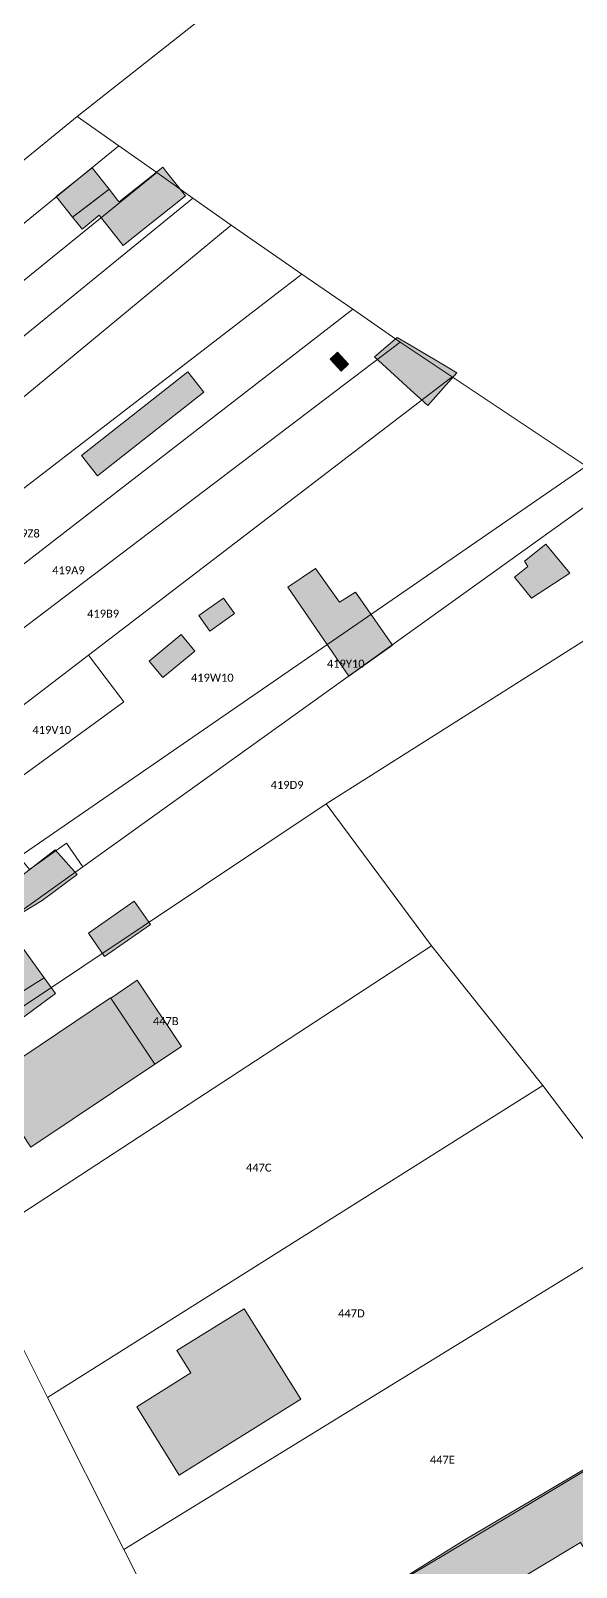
# Model space of a CAD drawing. Header units: metres. Extents: x 113120 to 240396, y 120329 to 242116.
# Drawn here: x 120541.1 to 120595.7, y 121321.2 to 121474.9 of the extents above; entities that cross this region are included whole.
import ezdxf

# ---------------------------------------------------------------- set-up
doc = ezdxf.new("R2010")
doc.units = ezdxf.units.M
doc.header["$LTSCALE"] = 3
for name, color, linetype, lineweight in [('Bpn_CaPa', 78, 'Continuous', 0), ('Bpn_ReBu', 4, 'Continuous', 0), ('Bpt_CaNu', 7, 'Continuous', 0), ('Hachure bâtiment', 11, 'Continuous', 0)]:
    doc.layers.add(name, color=color, linetype=linetype, lineweight=lineweight)
doc.styles.add('Legend', font='')
doc.styles.get('Legend').set_extended_font_data('Calibri')

msp = doc.modelspace()

# ---------------------------------------------------------------- hatches: boundary and pattern name
at = {"layer": 'Hachure bâtiment'}
h = msp.add_hatch(color=256, dxfattribs=at)
h.dxf.hatch_style = 1
h.paths.add_polyline_path([(120545.28, 121456.2), (120543.63, 121458.27), (120547.23, 121461.14), (120548.93, 121459)])
h = msp.add_hatch(color=256, dxfattribs=at)
h.dxf.hatch_style = 1
h.paths.add_polyline_path([(120547.95, 121456.4), (120547.18, 121455.78), (120546.22, 121455.02), (120546.12, 121455.14), (120545.28, 121456.2), (120547.03, 121457.55), (120548.93, 121459), (120549.82, 121457.88), (120549.94, 121457.74), (120552.67, 121459.91), (120554.3, 121461.21), (120554.72, 121460.68), (120556.58, 121458.35), (120554.95, 121457.05), (120552.21, 121454.88), (120550.34, 121453.39), (120548.31, 121455.95), (120548.07, 121456.25)])
h = msp.add_hatch(color=256, dxfattribs=at)
h.dxf.hatch_style = 1
h.paths.add_polyline_path([(120583.7, 121440.66), (120580.83, 121437.37), (120579.09, 121438.96), (120575.49, 121442.26), (120577.75, 121444.18), (120579.17, 121443.35), (120582.45, 121441.4)])
h = msp.add_hatch(color=256, dxfattribs=at)
h.dxf.hatch_style = 1
h.paths.add_polyline_path([(120572.89, 121441.52), (120572.14, 121440.82), (120571.04, 121442), (120571.79, 121442.7)])
h = msp.add_hatch(color=256, dxfattribs=at)
h.dxf.hatch_style = 1
h.paths.add_polyline_path([(120546.17, 121432.38), (120556.8, 121440.75), (120558.4, 121438.72), (120547.77, 121430.34)])
h = msp.add_hatch(color=256, dxfattribs=at)
h.dxf.hatch_style = 1
h.paths.add_polyline_path([(120595.02, 121420.62), (120591.19, 121418.13), (120589.5, 121420.22), (120590.82, 121421.3), (120590.5, 121421.83), (120592.61, 121423.51)])
h = msp.add_hatch(color=256, dxfattribs=at)
h.dxf.hatch_style = 1
h.paths.add_polyline_path([(120571.99, 121417.73), (120573.59, 121418.72), (120577.29, 121413.43), (120572.92, 121410.32), (120566.82, 121419.23), (120569.57, 121421.1)])
h = msp.add_hatch(color=256, dxfattribs=at)
h.dxf.hatch_style = 1
h.paths.add_polyline_path([(120561.49, 121416.6), (120559, 121414.83), (120557.9, 121416.4), (120560.39, 121418.13)])
h = msp.add_hatch(color=256, dxfattribs=at)
h.dxf.hatch_style = 1
h.paths.add_polyline_path([(120557.5, 121412.83), (120554.3, 121410.18), (120552.94, 121411.83), (120556.14, 121414.48)])
h = msp.add_hatch(color=256, dxfattribs=at)
h.dxf.hatch_style = 1
h.paths.add_polyline_path([(120542.43, 121380.17), (120537.03, 121376.8), (120530.69, 121373.28), (120529.85, 121374.45), (120527.21, 121378.09), (120525.7, 121380.17), (120530.56, 121383.37), (120537.04, 121387.68), (120538.58, 121388.7), (120539.78, 121390.05), (120539.86, 121390.14), (120543.53, 121392.96), (120545.74, 121390.48), (120542.24, 121387.9), (120538.5, 121385.64)])
h = msp.add_hatch(color=256, dxfattribs=at)
h.dxf.hatch_style = 1
h.paths.add_polyline_path([(120546.86, 121384.61), (120551.45, 121387.81), (120553.07, 121385.48), (120548.48, 121382.29)])
h = msp.add_hatch(color=256, dxfattribs=at)
h.dxf.hatch_style = 1
h.paths.add_polyline_path([(120542.43, 121380.17), (120543.56, 121378.59), (120538.48, 121374.83), (120537.03, 121376.8)], flags=17)
h = msp.add_hatch(color=256, dxfattribs=at)
h.dxf.hatch_style = 1
h.paths.add_polyline_path([(120553.52, 121371.53), (120549.09, 121378.13), (120551.75, 121379.92), (120556.18, 121373.31)])
h = msp.add_hatch(color=256, dxfattribs=at)
h.dxf.hatch_style = 1
h.paths.add_polyline_path([(120549.09, 121378.13), (120553.52, 121371.53), (120541.11, 121363.24), (120536.69, 121369.85), (120549.07, 121378.15)])
h = msp.add_hatch(color=256, dxfattribs=at)
h.dxf.hatch_style = 1
h.paths.add_polyline_path([(120568.12, 121338.02), (120555.94, 121330.42), (120551.69, 121337.28), (120557.12, 121340.67), (120555.72, 121342.9), (120562.44, 121347.08)])
h = msp.add_hatch(color=256, dxfattribs=at)
h.dxf.hatch_style = 1
h.paths.add_polyline_path([(120586.67, 121318.04), (120588.78, 121319.31), (120590.57, 121320.38), (120592.84, 121316.58), (120588.93, 121314.24)], flags=16)
h.paths.add_polyline_path([(120619.42, 121326.33), (120601.17, 121315.37), (120596.09, 121323.7), (120575.02, 121311.03), (120576.29, 121308.78), (120571.69, 121306.02), (120572.4, 121304.77), (120570.66, 121303.66), (120569.07, 121306.77), (120570.64, 121307.63), (120567.26, 121313.5), (120572.11, 121316.24), (120584.45, 121323.94), (120611.11, 121339.65), (120611.35, 121339.69)])

# ---------------------------------------------------------------- linework, layer by layer
at = {"layer": 'Bpn_CaPa'}
for points in [[(120608.96, 121421.8), (120599.52, 121429.43), (120596.67, 121431.33), (120583.26, 121440.26), (120578.06, 121443.72), (120573.3, 121447), (120568.22, 121450.52), (120561.14, 121455.43), (120557.3, 121458.12), (120553.69, 121460.67), (120549.89, 121463.33), (120545.72, 121466.27), (120558, 121475.96), (120615.64, 121521.72), (120623.89, 121528.43), (120628.8, 121525.02), (120631.97, 121522.83), (120635.01, 121520.72), (120637.59, 121524.56), (120663.14, 121505.94), (120861.55, 121361.52), (120749.81, 121325.25), (120608.96, 121421.8)], [(120558, 121475.96), (120545.72, 121466.27), (120504.71, 121432.8), (120503.17, 121434.62), (120500.68, 121432.61), (120496.59, 121434.02), (120486.84, 121425.99), (120484.29, 121429.32), (120489.37, 121433.48), (120494.1, 121437.4), (120490.63, 121441.21), (120494.91, 121444.71), (120548.94, 121487.55), (120558, 121475.96)], [(120492.4, 121416.83), (120489.67, 121420.63), (120490.7, 121421.5), (120500.33, 121429.27), (120502.3, 121430.86), (120504.71, 121432.8), (120545.72, 121466.27), (120549.89, 121463.33), (120514.43, 121434.41), (120505.2, 121427.03), (120492.4, 121416.83)], [(120492.4, 121416.83), (120505.2, 121427.03), (120514.43, 121434.41), (120549.89, 121463.33), (120553.69, 121460.67), (120510.34, 121425.53), (120507.94, 121423.9), (120496.77, 121414.42), (120495.02, 121413.2), (120492.4, 121416.83)], [(120496.77, 121414.42), (120507.94, 121423.9), (120510.34, 121425.53), (120553.69, 121460.67), (120557.3, 121458.12), (120514.12, 121422.92), (120513, 121422.03), (120506.59, 121417.27), (120499.03, 121411.4), (120496.77, 121414.42)], [(120561.14, 121455.43), (120516.92, 121418.86), (120512.21, 121415.1), (120509.74, 121413.3), (120501.98, 121407.47), (120499.03, 121411.4), (120506.59, 121417.27), (120513, 121422.03), (120514.12, 121422.92), (120557.3, 121458.12), (120561.14, 121455.43)], [(120568.22, 121450.52), (120520.45, 121413.8), (120516.56, 121410.87), (120513.6, 121408.42), (120505.72, 121402.48), (120501.98, 121407.47), (120509.74, 121413.3), (120512.21, 121415.1), (120516.92, 121418.86), (120561.14, 121455.43), (120568.22, 121450.52)], [(120568.22, 121450.52), (120573.3, 121447), (120526, 121410.42), (120517.22, 121403.78), (120509.13, 121397.85), (120505.72, 121402.48), (120513.6, 121408.42), (120516.56, 121410.87), (120520.45, 121413.8), (120568.22, 121450.52)], [(120512.17, 121394.02), (120509.13, 121397.85), (120517.22, 121403.78), (120526, 121410.42), (120573.3, 121447), (120578.06, 121443.72), (120528.64, 121406.27), (120520.22, 121399.78), (120512.17, 121394.02)], [(120525.88, 121396.36), (120518.3, 121390.53), (120515.82, 121388.62), (120512.17, 121394.02), (120520.22, 121399.78), (120528.64, 121406.27), (120578.06, 121443.72), (120583.26, 121440.26), (120546.86, 121412.43), (120531.99, 121401.06), (120531.58, 121400.75), (120525.88, 121396.36)], [(120535.16, 121396.64), (120550.42, 121407.76), (120546.86, 121412.43), (120583.26, 121440.26), (120596.67, 121431.33), (120539.93, 121392.25), (120538.86, 121391.61), (120524.99, 121381.57), (120521.8, 121379.26), (120519.02, 121383.88), (120521.57, 121386.03), (120535.16, 121396.64)], [(120539.93, 121392.25), (120596.67, 121431.33), (120599.52, 121429.43), (120546.3, 121391.26), (120544.67, 121393.61), (120540.96, 121391), (120539.93, 121392.25)], [(120608.96, 121421.8), (120570.65, 121397.55), (120540.06, 121377.11), (120527.48, 121368.66), (120526.12, 121370.87), (120530.64, 121373.78), (120527.45, 121378.17), (120534.99, 121383.18), (120546.3, 121391.26), (120599.52, 121429.43), (120608.96, 121421.8)], [(120608.96, 121421.8), (120660.15, 121368.75), (120612.89, 121340.7), (120602.99, 121355.28), (120592.32, 121369.4), (120581.18, 121383.35), (120570.65, 121397.55), (120608.96, 121421.8)], [(120535.16, 121396.64), (120531.99, 121401.06), (120546.86, 121412.43), (120550.42, 121407.76), (120535.16, 121396.64)], [(120527.48, 121368.66), (120540.06, 121377.11), (120570.65, 121397.55), (120581.18, 121383.35), (120535.18, 121353.32), (120527.48, 121368.66)], [(120546.3, 121391.26), (120534.99, 121383.18), (120527.45, 121378.17), (120524.99, 121381.57), (120538.86, 121391.61), (120539.93, 121392.25), (120540.96, 121391), (120544.67, 121393.61), (120546.3, 121391.26)], [(120581.18, 121383.35), (120592.32, 121369.4), (120542.78, 121338.2), (120535.18, 121353.32), (120581.18, 121383.35)], [(120602.99, 121355.28), (120550.41, 121323.01), (120542.78, 121338.2), (120592.32, 121369.4), (120602.99, 121355.28)], [(120558.02, 121307.87), (120550.41, 121323.01), (120602.99, 121355.28), (120612.89, 121340.7), (120593.55, 121329.1), (120591.21, 121327.71), (120584.65, 121323.77), (120571.86, 121316.13), (120567.28, 121313.41), (120558.8, 121308.34), (120558.02, 121307.87)], [(120558.02, 121307.87), (120558.8, 121308.34), (120567.28, 121313.41), (120571.86, 121316.13), (120584.65, 121323.77), (120591.21, 121327.71), (120593.55, 121329.1), (120612.89, 121340.7), (120647.83, 121296.88), (120596.68, 121274.85), (120595, 121274.11), (120594.94, 121274.25), (120589.29, 121271.76), (120589.24, 121271.81), (120585.09, 121270.01), (120577.58, 121266.59), (120567.97, 121288.09), (120565.56, 121293.32), (120563.3, 121297.79), (120562.5, 121297.39), (120559.84, 121302.49), (120560.67, 121302.91), (120558.02, 121307.87)]]:
    msp.add_lwpolyline(points, close=True, dxfattribs=at)
at = {"layer": 'Bpn_ReBu'}
for points in [[(120545.28, 121456.2), (120543.63, 121458.27), (120547.23, 121461.14), (120548.93, 121459), (120545.28, 121456.2)], [(120547.95, 121456.4), (120547.18, 121455.78), (120546.22, 121455.02), (120546.12, 121455.14), (120545.28, 121456.2), (120547.03, 121457.55), (120548.93, 121459), (120549.82, 121457.88), (120549.94, 121457.74), (120552.67, 121459.91), (120554.3, 121461.21), (120554.72, 121460.68), (120556.58, 121458.35), (120554.95, 121457.05), (120552.21, 121454.88), (120550.34, 121453.39), (120548.31, 121455.95), (120548.07, 121456.25), (120547.95, 121456.4)], [(120583.7, 121440.66), (120580.83, 121437.37), (120579.09, 121438.96), (120575.49, 121442.26), (120577.75, 121444.18), (120579.17, 121443.35), (120582.45, 121441.4), (120583.7, 121440.66)], [(120572.89, 121441.52), (120572.14, 121440.82), (120571.04, 121442), (120571.79, 121442.7), (120572.89, 121441.52)], [(120546.17, 121432.38), (120556.8, 121440.75), (120558.4, 121438.72), (120547.77, 121430.34), (120546.17, 121432.38)], [(120595.02, 121420.62), (120591.19, 121418.13), (120589.5, 121420.22), (120590.82, 121421.3), (120590.5, 121421.83), (120592.61, 121423.51), (120595.02, 121420.62)], [(120571.99, 121417.73), (120573.59, 121418.72), (120577.29, 121413.43), (120572.92, 121410.32), (120566.82, 121419.23), (120569.57, 121421.1), (120571.99, 121417.73)], [(120561.49, 121416.6), (120559, 121414.83), (120557.9, 121416.4), (120560.39, 121418.13), (120561.49, 121416.6)], [(120557.5, 121412.83), (120554.3, 121410.18), (120552.94, 121411.83), (120556.14, 121414.48), (120557.5, 121412.83)], [(120542.43, 121380.17), (120537.03, 121376.8), (120530.69, 121373.28), (120529.85, 121374.45), (120527.21, 121378.09), (120525.7, 121380.17), (120530.56, 121383.37), (120537.04, 121387.68), (120538.58, 121388.7), (120539.78, 121390.05), (120539.86, 121390.14), (120543.53, 121392.96), (120545.74, 121390.48), (120542.24, 121387.9), (120538.5, 121385.64), (120542.43, 121380.17)], [(120546.86, 121384.61), (120551.45, 121387.81), (120553.07, 121385.48), (120548.48, 121382.29), (120546.86, 121384.61)], [(120542.43, 121380.17), (120543.56, 121378.59), (120538.48, 121374.83), (120537.03, 121376.8), (120542.43, 121380.17)], [(120553.52, 121371.53), (120549.09, 121378.13), (120551.75, 121379.92), (120556.18, 121373.31), (120553.52, 121371.53)], [(120549.09, 121378.13), (120553.52, 121371.53), (120541.11, 121363.24), (120536.69, 121369.85), (120549.07, 121378.15), (120549.09, 121378.13)], [(120568.12, 121338.02), (120555.94, 121330.42), (120551.69, 121337.28), (120557.12, 121340.67), (120555.72, 121342.9), (120562.44, 121347.08), (120568.12, 121338.02)], [(120619.42, 121326.33), (120601.17, 121315.37), (120596.09, 121323.7), (120575.02, 121311.03), (120576.29, 121308.78), (120571.69, 121306.02), (120572.4, 121304.77), (120570.66, 121303.66), (120569.07, 121306.77), (120570.64, 121307.63), (120567.26, 121313.5), (120572.11, 121316.24), (120584.45, 121323.94), (120611.11, 121339.65), (120611.35, 121339.69), (120619.42, 121326.33)]]:
    msp.add_lwpolyline(points, close=True, dxfattribs=at)

# ---------------------------------------------------------------- texts
at = {"layer": 'Bpt_CaNu', "char_height": 0.8, "attachment_point": 7, "style": 'Legend'}
for s, insert in [('419Z8', (120538.88, 121424.18)), ('419A9', (120543.24, 121420.51)), ('419B9', (120546.73, 121416.17)), ('419Y10', (120570.72, 121411.16)), ('419W10', (120557.12, 121409.76)), ('419V10', (120541.26, 121404.54)), ('419D9', (120565.09, 121399.05)), ('447B', (120553.31, 121375.43)), ('447C', (120562.62, 121360.78)), ('447D', (120571.84, 121346.21)), ('447E', (120581.02, 121331.58))]:
    msp.add_mtext(s, dxfattribs=dict(at, insert=insert))

doc.saveas('drawing.dxf')
